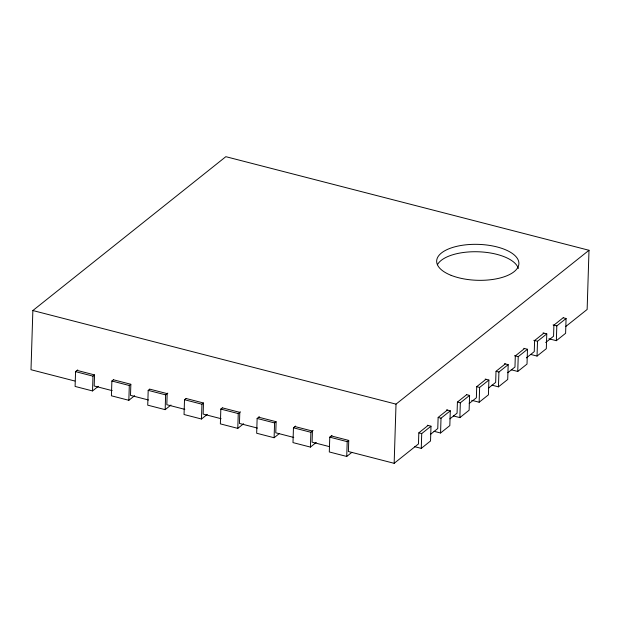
<?xml version="1.0" encoding="UTF-8"?>
<svg xmlns="http://www.w3.org/2000/svg" width="620" height="620" viewBox="0 0 620 620"><rect width="100%" height="100%" fill="white"/><g stroke="black" fill="none" stroke-linecap="round" stroke-linejoin="round"><path stroke-width="0.93" d="M565.773 326.5L587.14 309.465L589 250.279L225.843 156.682L32.86 310.535L31 369.721L74.888 381.029M77.74 369.908L75.562 371.644L75.098 386.438L92.527 390.933L98.34 386.299M92.527 390.933L92.992 376.138L94.449 374.976M113.328 379.843L111.879 381.006L111.414 395.8L128.844 400.295L134.656 395.661M128.844 400.295L129.309 385.501L130.766 384.338M149.645 389.205L148.196 390.368L147.731 405.162L165.16 409.65L170.973 405.023M165.16 409.65L165.625 394.855L167.803 393.119M185.961 398.567L184.512 399.722L184.047 414.517L201.477 419.012L207.289 414.377M201.477 419.012L201.942 404.217L203.391 403.054M222.278 407.921L220.828 409.084L220.363 423.879L237.793 428.374L243.606 423.739M237.793 428.374L238.258 413.579L240.436 411.835M259.323 416.702L257.137 418.446L256.672 433.24L274.11 437.736L279.194 433.675M274.11 437.736L274.575 422.933L276.024 421.778M295.639 426.064L293.454 427.8L292.989 442.603L310.426 447.09L316.239 442.455M310.426 447.09L310.891 432.295L313.069 430.559M331.948 435.426L329.77 437.162L329.305 451.957L346.735 456.452L351.827 452.399M346.735 456.452L347.2 441.657L348.657 440.495M331.312 435.93L348.75 440.425L348.401 451.523L394.157 463.318L396.017 404.132L589 250.279M414.757 446.702L421.259 448.376L421.724 433.582L430.993 426.196L427.273 425.235M430.993 426.196L430.528 440.99L421.259 448.376M434.054 431.318L440.557 432.993L441.021 418.198L450.291 410.812L446.571 409.851M450.291 410.812L449.825 425.607L440.557 432.993M453.352 415.927L459.862 417.609L460.327 402.814L469.588 395.428L466.798 394.708M469.588 395.428L469.123 410.223L459.862 417.609M471.719 400.303L479.159 402.225L479.624 387.43L488.886 380.045L485.166 379.084M488.886 380.045L488.421 394.839L479.159 402.225M491.947 385.16L498.457 386.841L498.922 372.039L508.183 364.661L504.463 363.7M508.183 364.661L507.718 379.456L498.457 386.841M511.244 369.776L517.754 371.458L518.219 356.655L527.481 349.269L523.761 348.316M527.481 349.269L527.015 364.072L517.754 371.458M530.542 354.392L537.052 356.066L537.517 341.271L546.778 333.885L543.058 332.932M546.778 333.885L546.313 348.688L537.052 356.066M548.909 338.768L556.349 340.682L556.814 325.887L566.076 318.502L563.286 317.781M566.076 318.502L565.611 333.297L556.349 340.682M428.087 425.444L418.818 432.83L418.469 443.928L394.157 463.318M447.384 410.06L438.123 417.446L437.774 428.544L430.606 434.256M466.682 394.676L457.421 402.062L457.072 413.16L449.903 418.872M485.979 379.293L476.718 386.678L476.369 397.776L469.2 403.488M505.277 363.909L496.015 371.295L495.667 382.393L488.498 388.104M524.574 348.525L515.313 355.911L514.964 367.009L507.796 372.721M543.872 333.142L534.611 340.527L534.262 351.618L526.38 357.911M563.169 317.758L553.908 325.136L553.559 336.234L545.678 342.519M553.094 324.926L556.814 325.887M533.797 340.318L537.517 341.271M514.499 355.702L518.219 356.655M496.132 371.326L498.922 372.039M476.834 386.71L479.624 387.43M457.537 402.093L460.327 402.814M32.86 310.535L396.017 404.132M438.239 417.477L441.021 418.198M418.934 432.861L421.724 433.582M77.105 370.411L94.535 374.906L94.186 386.004L112.174 390.639M113.421 379.773L130.851 384.268L130.502 395.366L148.49 400.001M149.738 389.135L167.167 393.623L166.819 404.721L184.806 409.355M186.054 398.489L203.484 402.985L203.135 414.082L221.123 418.717M222.371 407.851L239.801 412.346L239.452 423.445L257.44 428.079M258.687 417.214L276.117 421.709L275.768 432.799L293.756 437.441M295.004 426.575L312.433 431.063L312.085 442.161L329.166 446.563M75.562 371.644L92.992 376.138M111.879 381.006L129.309 385.501M148.196 390.368L165.625 394.855M184.512 399.722L201.942 404.217M220.828 409.084L238.258 413.579M257.137 418.446L274.575 422.933M293.454 427.8L310.891 432.295M329.77 437.162L347.2 441.657M437.433 264.732A41.145 17.972 1.8 0 1 479.547 251.829A41.145 17.972 1.8 0 1 518.343 268.522M451.174 275.365A41.145 17.972 1.8 0 0 518.235 266.577A41.145 17.972 1.8 0 0 463.907 245.055A41.145 17.972 1.8 0 0 451.174 275.365"/></g></svg>
